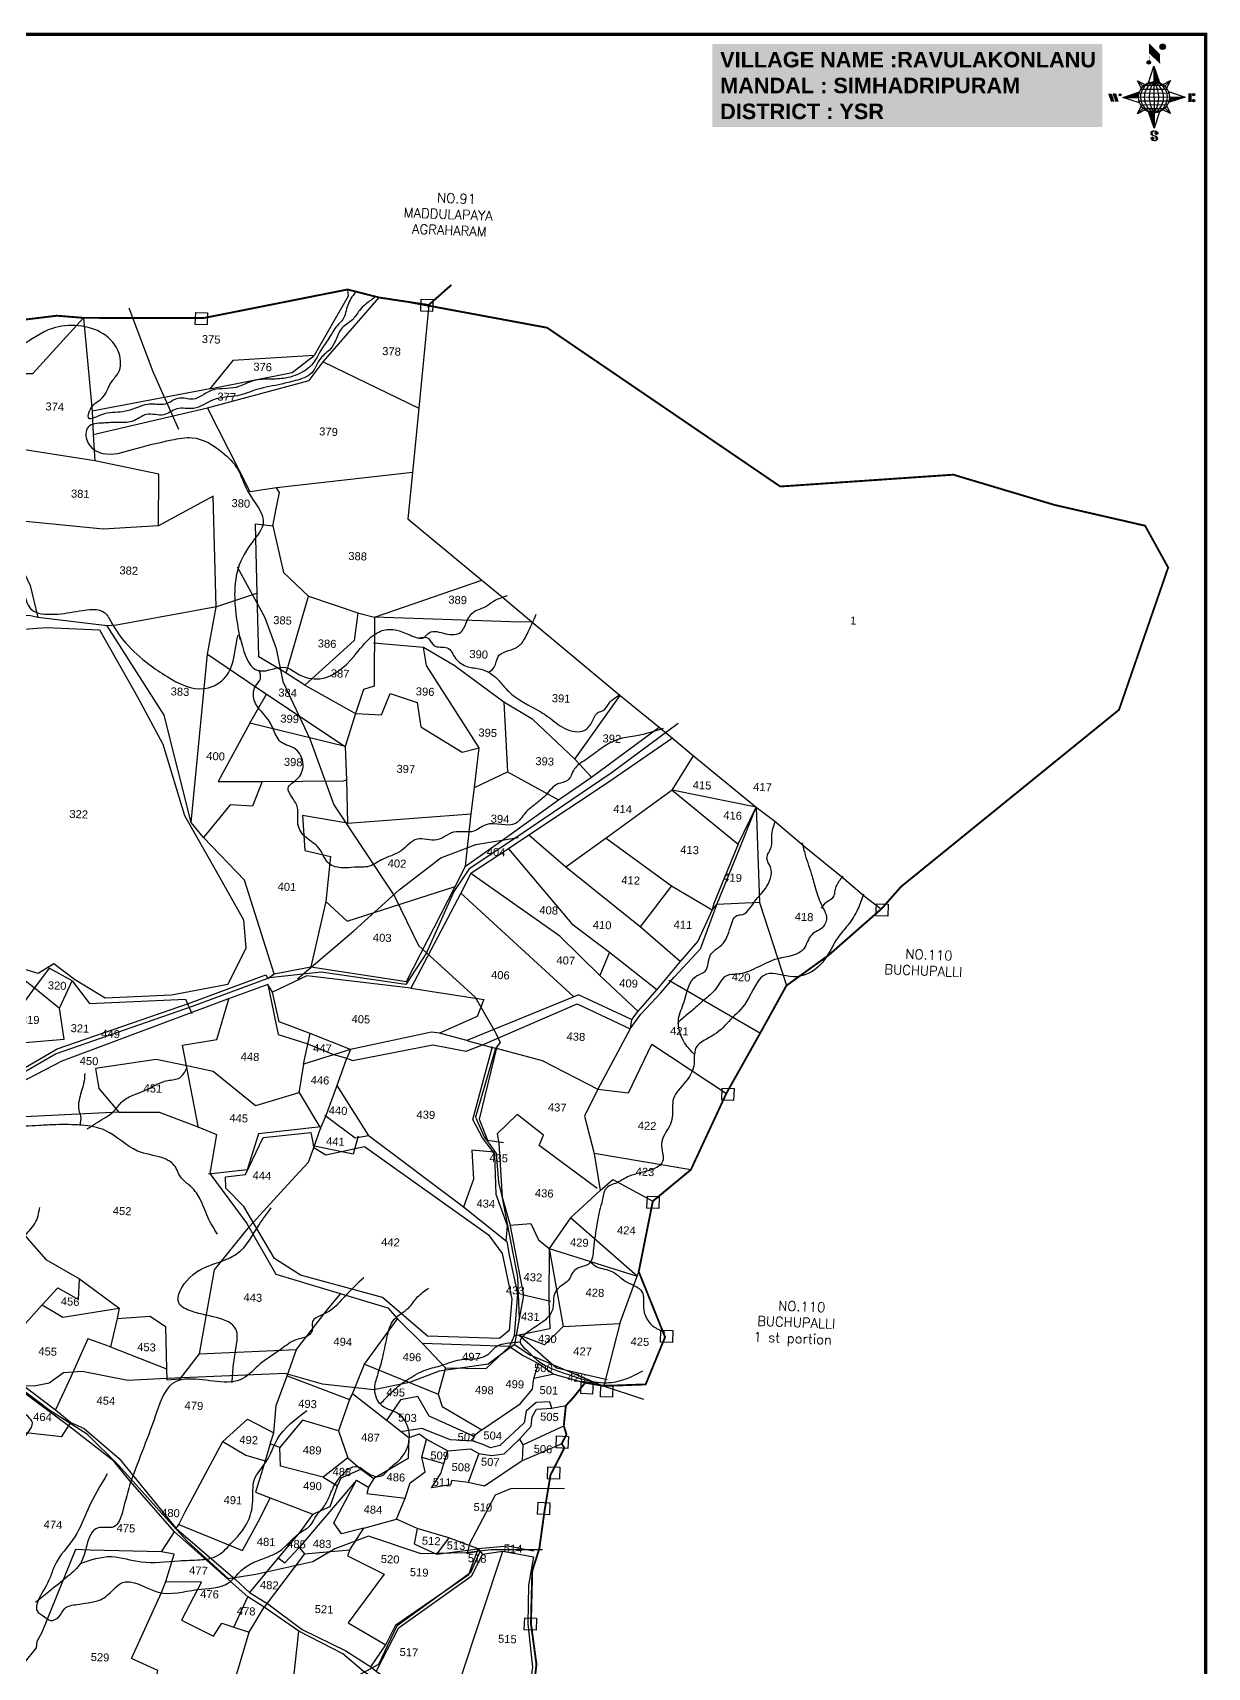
# Model space of a CAD drawing. Header units: inches. Extents: x 199720 to 229574, y 1614135 to 1625567.
# Drawn here: x 202926 to 205423, y 1618150 to 1621622 of the extents above; entities that cross this region are included whole.
import ezdxf
from ezdxf.enums import TextEntityAlignment as Align

# ---------------------------------------------------------------- set-up
doc = ezdxf.new("R2010")
doc.units = ezdxf.units.IN
doc.header["$LTSCALE"] = 15
doc.header["$MEASUREMENT"] = 0
for name, color, linetype in [('bord', 1, 'Continuous'), ('HILLS', 3, 'Continuous'), ('PLOT', 7, 'Continuous'), ('PLOT NO', 7, 'Continuous'), ('ROAD', 1, 'Continuous'), ('STREAM', 4, 'Continuous'), ('TEXT', 1, 'Continuous'), ('VILLAGE BOUNADRY', 5, 'Continuous'), ('VILLAGE BOUNDARY STONES', 1, 'Continuous'), ('VILLAGE BOUNDARYS', 5, 'Continuous')]:
    doc.layers.add(name, color=color, linetype=linetype)
doc.styles.add('section', font='romant.shx', dxfattribs={"height": 2})
doc.styles.get("Standard").update_dxf_attribs({"font": 'arial.ttf'})
pattern_1 = [(270.375479083, (-2069700.0438, 9073869.3916), (1.91060089915, 0.0125210085), [])]
pattern_2 = [(0.375479083, (-2069700.0438, 9073869.3916), (-0.0125210085, 1.91060089915), [])]

# ---------------------------------------------------------------- blocks, each defined once
blk = doc.blocks.new('*X14')
at = {"color": 0, "linetype": 'Continuous'}
for p, q in [((6321.6, 240.5), (6322.3, 241.2)), ((6321.6, 240.3), (6322.3, 241)), ((6321.6, 240.1), (6322.3, 240.8)), ((6321.6, 239.9), (6322.4, 240.7)), ((6321.6, 239.8), (6322.4, 240.6)), ((6321.6, 239.6), (6322.5, 240.5)), ((6321.6, 239.4), (6322.5, 240.3)), ((6321.6, 239.2), (6322.6, 240.2)), ((6321.7, 239.1), (6322.6, 240.1)), ((6321.8, 240.8), (6322.4, 241.4)), ((6321.8, 239), (6322.7, 240)), ((6321.8, 239), (6322.8, 239.9)), ((6321.9, 238.9), (6322.9, 239.8)), ((6322, 238.8), (6323, 239.7)), ((6322.1, 241.3), (6322.4, 241.6)), ((6322.1, 238.7), (6323.1, 239.6)), ((6322.2, 238.6), (6323.1, 239.6)), ((6322.3, 238.5), (6323.2, 239.5)), ((6322.4, 238.5), (6323.3, 239.4)), ((6322.5, 238.4), (6323.4, 239.3)), ((6322.7, 238.4), (6323.6, 239.3)), ((6322.8, 238.3), (6323.7, 239.2)), ((6322.9, 238.3), (6323.8, 239.1)), ((6323.1, 238.2), (6323.9, 239.1)), ((6323.2, 238.2), (6324, 239)), ((6323.3, 238.2), (6324.2, 239)), ((6323.5, 238.1), (6324.3, 238.9)), ((6323.7, 238.1), (6324.4, 238.9)), ((6323.8, 238.1), (6324.6, 238.8)), ((6324.1, 238.2), (6324.7, 238.8)), ((6324.3, 238.3), (6324.9, 238.8)), ((6324.6, 238.3), (6325.1, 238.8)), ((6324.8, 238.4), (6325.2, 238.8)), ((6325.1, 238.5), (6325.4, 238.8)), ((6325.4, 238.6), (6325.6, 238.8))]:
    blk.add_line(p, q, dxfattribs=at)
blk = doc.blocks.new('*X13')
at = {"color": 0, "linetype": 'Continuous'}
for p, q in [((6324.4, 240.3), (6324.5, 240.4)), ((6324.6, 240.3), (6324.8, 240.5)), ((6324.7, 240.2), (6325, 240.5)), ((6324.8, 240.2), (6325.2, 240.6)), ((6325, 240.1), (6325.5, 240.6)), ((6325.1, 240.1), (6325.6, 240.6)), ((6325.2, 240), (6325.8, 240.6)), ((6325.3, 240), (6326, 240.6)), ((6325.4, 239.9), (6326.1, 240.6)), ((6325.5, 239.8), (6326.2, 240.5)), ((6325.6, 239.8), (6326.3, 240.5)), ((6325.7, 239.7), (6326.5, 240.4)), ((6325.9, 239.6), (6326.6, 240.3)), ((6326, 239.5), (6326.7, 240.3)), ((6326, 239.4), (6326.8, 240.2)), ((6326.1, 239.3), (6327, 240.2)), ((6326.2, 239.3), (6327.1, 240.1)), ((6326.3, 239.2), (6327.1, 240)), ((6326.4, 239.1), (6327.2, 239.9)), ((6326.5, 239), (6327.3, 239.8)), ((6326.5, 238.9), (6327.4, 239.7)), ((6326.6, 238.8), (6327.5, 239.6)), ((6326.7, 238.7), (6327.5, 239.5)), ((6326.8, 238.6), (6327.6, 239.4)), ((6326.8, 238.5), (6327.7, 239.3)), ((6326.8, 236.5), (6327.4, 237)), ((6326.9, 238.3), (6327.8, 239.2)), ((6326.9, 238.2), (6327.9, 239.1)), ((6326.9, 236.8), (6327.6, 237.4)), ((6327, 238.1), (6327.8, 239)), ((6327, 237.9), (6327.8, 238.8)), ((6327, 237.8), (6327.8, 238.6)), ((6327, 237.6), (6327.8, 238.4)), ((6327, 237.4), (6327.8, 238.2)), ((6327, 237.3), (6327.8, 238)), ((6327, 237.1), (6327.8, 237.9))]:
    blk.add_line(p, q, dxfattribs=at)
blk = doc.blocks.new('sy')
at = {"layer": 'bord', "extrusion": (0.000169932, 0.004808, 0.999988)}
h = blk.add_hatch(dxfattribs=at)
h.set_pattern_fill('LINE', color=8, scale=15.285135, angle=0.3755, style=0)
h.set_pattern_definition(pattern_2)
h.paths.add_polyline_path([(-0.2, 22.9, -0.090992), (8, 21.5), (-0.3, 45.9)])
h = blk.add_hatch(dxfattribs=at)
h.set_pattern_fill('LINE', color=8, scale=15.285135, angle=-89.6245, style=0)
h.set_pattern_definition(pattern_1)
h.paths.add_polyline_path([(-22.9, -0.2, -0.090992), (-21.5, 8), (-45.9, -0.3)])
h = blk.add_hatch(dxfattribs=at)
h.set_pattern_fill('LINE', color=8, scale=15.285135, angle=-89.6245, style=0)
h.set_pattern_definition(pattern_1)
h.paths.add_polyline_path([(45.9, 0.3), (22.9, 0.2, -0.090992), (21.5, -8)])
h = blk.add_hatch(dxfattribs=at)
h.set_pattern_fill('LINE', color=8, scale=15.285135, angle=0.3755, style=0)
h.set_pattern_definition(pattern_2)
h.paths.add_polyline_path([(0.2, -22.9, -0.090992), (-8, -21.5), (0.3, -45.9)])
for p, q in [((-7.3, 78.3, -0.4), (8.9, 62.3, -0.3)), ((-7.3, 66.2, -0.3), (9, 50.2, -0.2)), ((-24.5, 24.2, -0.1), (-13.3, 18.7, -0.1)), ((-24.5, 24.2, -0.1), (-16.3, 16.1, -0.1)), ((-18.8, 13.1, -0.1), (-24.5, 24.2, -0.1)), ((-8.3, 21.4, -0.1), (-0.3, 45.9, -0.2)), ((-0.3, 45.9, -0.2), (8, 21.5, -0.1)), ((-0.3, 45.9, -0.2), (-0.2, 22.9, -0.1)), ((13.1, 18.8, -0.1), (24.2, 24.5, -0.1)), ((24.2, 24.5, -0.1), (16.1, 16.3, -0.1)), ((24.2, 24.5, -0.1), (18.7, 13.3, -0.1)), ((-66.6, 5, 0), (-62.8, -6.2, 0)), ((-63.4, 5.1, 0), (-59.5, -6.2, 0)), ((-60.2, 5.1, 0), (-56.3, -6.2, 0)), ((-60.2, 5.1, 0), (-56.9, 5.1, 0)), ((-56.9, 5.1, 0), (-53.1, -6.1, 0)), ((-45.9, -0.3, 0), (-21.5, 8, 0)), ((21.4, 8.3, 0), (45.9, 0.3, 0)), ((45.9, 0.3, 0), (21.5, -8, 0)), ((22.9, 0.2, 0), (45.9, 0.3, 0)), ((51.5, 5.7, 0), (51.6, -6.7, 0)), ((55.1, -6.7, 0), (55, 5.7, 0)), ((-45.9, -0.3, 0), (-22.9, -0.2, 0)), ((-21.4, -8.3, 0), (-45.9, -0.3, 0)), ((-24.2, -24.5, 0.1), (-18.7, -13.3, 0.1)), ((-24.2, -24.5, 0.1), (-16.1, -16.3, 0.1)), ((-13.1, -18.8, 0.1), (-24.2, -24.5, 0.1)), ((0.3, -45.9, 0.2), (-8, -21.5, 0.1)), ((0.2, -22.9, 0.1), (0.3, -45.9, 0.2)), ((8.3, -21.4, 0.1), (0.3, -45.9, 0.2)), ((24.5, -24.2, 0.1), (13.3, -18.7, 0.1)), ((24.5, -24.2, 0.1), (16.3, -16.1, 0.1)), ((18.8, -13.1, 0.1), (24.5, -24.2, 0.1))]:
    blk.add_line(p, q, dxfattribs=at)
at = {"layer": 'bord', "color": 8, "linetype": 'ByBlock', "extrusion": (0.000169932, 0.004808, 0.999988)}
for p, q in [((22.9, 0.2, 0), (-22.9, -0.2, 0)), ((22.2, 5.9, 0), (-22.2, 5.6, 0)), ((19.8, 11.6, -0.1), (-19.9, 11.3, -0.1)), ((15.1, 17.3, -0.1), (-15.3, 17.1, -0.1)), ((-0.2, 22.9, -0.1), (0.2, -22.9, 0.1)), ((22.2, -5.6, 0), (-22.2, -5.9, 0)), ((19.9, -11.3, 0.1), (-19.8, -11.6, 0.1)), ((15.3, -17.1, 0.1), (-15.1, -17.3, 0.1))]:
    blk.add_line(p, q, dxfattribs=at)
at = {"layer": 'bord', "extrusion": (0.000169932, 0.004808, 0.999988)}
for points, const_width in [([(-7.2, 54.1), (-7.3, 78.3)], 0.291), ([(9, 50.2), (8.8, 74.4)], 0.291), ([(-67.7, 5), (-63.4, 5.1)], 0.116), ([(-59.5, -6.2), (-58.5, 0.3)], 0.116), ([(-53.1, -6.1), (-51.6, 3.5)], 0.116), ([(49.7, 5.7), (58.6, 5.7)], 0.128), ([(55.1, 0.4), (56.8, 0.4)], 0.128), ([(-59.5, -6.2), (-64.4, -6.2)], 0.116), ([(-56.3, -6.2), (-51.5, -6.1)], 0.116), ([(58.7, -6.7), (49.8, -6.8)], 0.128)]:
    blk.add_lwpolyline(points, dxfattribs=dict(at, const_width=const_width))
for points, const_width in [([(11.3, 75.7, 1), (14.4, 73.1, 1)], 4.03), ([(-8.6, 52.2, 1), (-6.6, 50.5, 1)], 2.69), ([(-50.6, 4.1, 1), (-49.3, 3, 1)], 1.61), ([(57.9, 4.5, 1), (59.3, 3.4, 1)], 1.77), ([(58, -4.4, 1), (59.3, -5.5, 1)], 1.77), ([(-1.6, -61.3, 1), (-3.1, -60.1, 1)], 2), ([(4.4, -53.7, 1), (2.9, -52.5, 1)], 2)]:
    blk.add_lwpolyline(points, format="xyb", close=True, dxfattribs=dict(at, const_width=const_width))
for points in [[(-3.7, -62.2), (-2.4, -63.4), (-0.4, -63.9), (2.3, -63.8), (4.2, -63.1), (5.5, -61.6), (5.4, -60.2), (4.6, -58.9), (4, -58.4), (2.3, -57.6), (-1.3, -56.6), (-2.8, -55.9), (-3.4, -55.4), (-4.2, -54), (-4.2, -52.1), (-3, -50.7), (-1.2, -50), (1.8, -49.8), (3.8, -50.5), (4.8, -51.6)], [(-1.3, -56.6), (-2.1, -55.5), (-2.4, -54.3), (-2.5, -52.5), (-2.2, -51.6), (-1.4, -50.5), (-0.2, -49.9)], [(2.3, -63.8), (3.3, -62.7), (3.6, -61.4), (3.4, -60.2), (2.6, -58.6), (1.1, -57.3)]]:
    blk.add_lwpolyline(points, dxfattribs=at)
for centre, radius in [((12.8, 74.4), 4.03), ((-7.6, 51.3), 2.69), ((-49.9, 3.5), 1.61), ((0, 0), 22.9), ((58.6, 3.9), 1.77), ((58.6, -4.9), 1.77), ((-2.3, -60.7), 2), ((3.7, -53.1), 2)]:
    blk.add_circle(centre, radius, dxfattribs=at)
at = {"layer": 'bord', "color": 8, "linetype": 'ByBlock', "extrusion": (0.000169932, 0.004808, 0.999988)}
for centre, radius, start, end in [((3.1, 0), 23.1, 98.0037, 262.7474), ((11.2, 0.1), 25.5, 116.3648, 244.3863), ((33.1, 0.2), 40.3, 145.6675, 215.0836), ((-11.2, -0.1), 25.5, 296.3648, 64.3863), ((-33.1, -0.2), 40.3, 325.6675, 35.0836), ((-3.1, 0), 23.1, 278.0037, 82.7474)]:
    blk.add_arc(centre, radius, start, end, dxfattribs=at)
at = {"layer": 'bord', "extrusion": (0.000169932, 0.004808, 0.999988)}
for points in [[(-7.3, 78.3), (8.9, 62.3), (-7.3, 66.2), (9, 50.2)], [(-66.6, 5), (-63.4, 5.1), (-62.8, -6.2), (-59.5, -6.2)], [(-60.2, 5.1), (-56.9, 5.1), (-56.3, -6.2), (-53.1, -6.1)], [(55, 5.7), (55.1, -6.7), (51.5, 5.7), (51.6, -6.7)]]:
    blk.add_solid(points, dxfattribs=at)
at = {"layer": 'bord', "extrusion": (0.000169932, 0.004808, 0.999988), "xscale": 1.444935456737715, "yscale": 1.444935456737715, "zscale": 1.444935456737715, "rotation": 141.1624086003328}
for name, p in [('*X13', (7334.5, -5516.8)), ('*X14', (7337.2, -5520.6))]:
    blk.add_blockref(name, p, dxfattribs=at)

msp = doc.modelspace()

# ---------------------------------------------------------------- linework, layer by layer
at = {"layer": 'HILLS'}
for points in [[(202613, 1620070.1), (202626, 1620156.7), (202676.7, 1620242.8), (202780.8, 1620309.4), (202812.8, 1620347.9), (202954.9, 1620358.8), (203068.3, 1620353.9), (203149.6, 1620210), (203202.3, 1620110.8), (203248.7, 1619959.5), (203315.9, 1619841.3), (203373.9, 1619737.3), (203378.9, 1619677.7), (203340.9, 1619600.2), (203221.1, 1619577.9), (203079.9, 1619571.1), (203014.6, 1619611), (202971, 1619644.4), (202937.7, 1619623.7), (202862.7, 1619646.1), (202830, 1619771.1), (202780.8, 1619869.1), (202650.8, 1620008.4), (202613, 1620070.1)], [(203336, 1619191.3), (203378.1, 1619196.8), (203415.8, 1619274.9), (203517.2, 1619285.8), (203523.6, 1619254), (203549.1, 1619238.7), (203631.4, 1619256.4), (203895.1, 1619068.3), (203923.8, 1619028.9), (203944.6, 1618931.9), (203938.7, 1618865.2), (203918.5, 1618848.1), (203765.3, 1618853.1), (203669.7, 1618935), (203495.1, 1618982.7), (203440.2, 1619018.3), (203374.9, 1619128.3), (203336.2, 1619167.7), (203336, 1619191.3)]]:
    msp.add_lwpolyline(points, dxfattribs=at)
at = {"layer": 'PLOT'}
for points in [[(203595.4, 1621076.9), (203596.7, 1621062.7), (203524.1, 1620936.6), (203351.1, 1620925.7), (203302.8, 1620865.6), (203052.2, 1620818.4)], [(203054.9, 1620768.8), (203297.6, 1620825.6), (203513.9, 1620883.2), (203543.7, 1620923.1), (203662.4, 1621059.8)], [(203262.6, 1619944.3), (203289.7, 1620222.2), (203297.5, 1620302.2), (203315.7, 1620401.6), (203309.6, 1620638), (203193.1, 1620574.8), (203193.8, 1620684.7), (203058.1, 1620712.5), (202876.4, 1620741.2), (202852.4, 1620764.1), (202847.2, 1620854), (202825.5, 1620864.1), (202796.9, 1620873.3), (202682.2, 1620919.3), (202701.6, 1620951.7), (202718.2, 1620981.4), (202747.9, 1621039.7)], [(202847.2, 1620854), (202867, 1620898.2), (202926.4, 1620898.5), (203034, 1621016.6), (203052.2, 1620818.4), (203054.9, 1620768.8), (203058.1, 1620712.5)], [(203767.1, 1621037.2), (203746.5, 1620824.8), (203733.2, 1620688.3), (203723.1, 1620589.7), (203881, 1620459.4), (203923.9, 1620423.8), (203987.2, 1620371), (204174.9, 1620214.6), (204257.8, 1620146.7), (204285.9, 1620123.9), (204330.8, 1620086.3), (204463.6, 1619977), (204503.6, 1619947), (204566.2, 1619894.1), (204645.3, 1619830), (204694.2, 1619788.2), (204727.7, 1619762.6)], [(203302.8, 1620865.6), (203477.4, 1620900.3), (203524.1, 1620936.6)], [(203543.7, 1620923.1), (203746.5, 1620824.8)], [(203733.2, 1620688.3), (203444, 1620655.7), (203388.5, 1620647.1), (203297.6, 1620825.6)], [(203193.1, 1620574.8), (203075.7, 1620568), (202853.4, 1620589.7), (202852.2, 1620646.4)], [(203436.2, 1620575), (203445.4, 1620621.8), (203450.4, 1620645.8), (203444, 1620655.7)], [(202853.4, 1620589.7), (202920.5, 1620448.2), (202937.1, 1620380.3)], [(203617.3, 1620389.5), (203609.6, 1620330.9), (203504.5, 1620236), (203465, 1620261.5), (203406.5, 1620296.2), (203403.4, 1620429.9), (203399.8, 1620578.7), (203438, 1620574.7)], [(203436.2, 1620575), (203459.4, 1620475.9), (203512.6, 1620425.4), (203619.1, 1620389.5), (203652.4, 1620380.8), (203881, 1620459.4)], [(203403.9, 1620431.7), (203316.9, 1620402.8), (203103.9, 1620363.4), (203084.5, 1620362.6)], [(203465, 1620261.5), (203512.6, 1620425.4)], [(203376.1, 1619821.7), (203289.4, 1619912.8), (203262.6, 1619944.3), (203205.7, 1620172.5), (203084.5, 1620362.6), (202937.1, 1620380.3), (202918.8, 1620384.2), (202843.6, 1620381.6), (202748.5, 1620318.9), (202652.4, 1620252.6)], [(203988.7, 1620369.8), (203942.3, 1620371), (203652.4, 1620380.8), (203651.6, 1620234.1), (203629.1, 1620226.8), (203612.3, 1620176.3), (203590.5, 1620106.2), (203592.8, 1620035.3), (203595.2, 1619943.1), (203858, 1619962.9), (203864.8, 1620018.6), (203874.7, 1620103), (203763.4, 1620278.3), (203756.9, 1620316), (203650.2, 1620325.6)], [(203297.5, 1620302.2), (203423.1, 1620216.8), (203590.5, 1620106.2), (203387.9, 1620155.4), (203423.1, 1620216.8)], [(204113.5, 1620040.6), (204078.7, 1620079.3), (203988.9, 1620163.6), (203927.6, 1620200.3), (203821.9, 1620278.1), (203756.9, 1620316)], [(203504.5, 1620236), (203612.3, 1620176.3), (203667.5, 1620172.9), (203686.1, 1620218.6), (203743.4, 1620199.6), (203750.8, 1620147.4), (203839.1, 1620094.2), (203874.7, 1620103)], [(202589, 1620200.2), (202617.1, 1620175.3), (202582.4, 1620096.9), (202626.6, 1620004.5), (202734.6, 1619901.4), (202820.1, 1619789.3), (202838.4, 1619663.1), (202929.4, 1619594.2), (202983.2, 1619550.1), (203010.2, 1619608.4), (202960.9, 1619635), (202925.7, 1619587.8), (202878.5, 1619522.9), (202857.3, 1619489.7), (202844.8, 1619386.5)], [(203927.6, 1620200.3), (203935.4, 1620051.8)], [(204078.7, 1620079.3), (204174.9, 1620214.6)], [(202558, 1619146.6), (202575.2, 1619230.5), (202746, 1619329), (202773.2, 1619343.3), (202844.8, 1619386.5), (202978.1, 1619463.7), (203257, 1619560.1), (203421.7, 1619621.1), (203425.8, 1619613.1), (203439.4, 1619623), (203516.9, 1619637.7), (203720.4, 1619606.6), (203824, 1619808.5), (203845.9, 1619851.6), (203925.1, 1619907.7), (204044, 1619992.4), (204113.5, 1620040.6), (204257.8, 1620146.7)], [(203387.9, 1620155.4), (203320.4, 1620031.6), (203413.5, 1620031.4), (203586.9, 1620032.8), (203592.8, 1620035.3)], [(204285.9, 1620123.9), (204147.3, 1620028.2), (203980.7, 1619917.2), (203937.6, 1619888.8), (203857.5, 1619836), (203836, 1619794.6), (203730, 1619592.7), (203508.8, 1619618.5), (203435.5, 1619583.7), (203425.6, 1619600.3), (203340.3, 1619569), (202988, 1619437.7), (202842.9, 1619362)], [(202898.4, 1619079.3), (202953.7, 1619016.1), (203025.8, 1618975), (203110, 1618912.4), (203105.8, 1618890.8), (203091.6, 1618830.7), (203210.2, 1618784), (203211.1, 1618760), (203239.4, 1618762.3), (203280.6, 1618815.6), (203312.6, 1618994.3), (203386.9, 1619086.2), (203475.7, 1619182.9), (203512.2, 1619222.9), (203523.6, 1619254), (203538.4, 1619296.2), (203549.1, 1619320.3), (203571.8, 1619382.2), (203593.7, 1619443.7), (203605.5, 1619438.8), (203776.6, 1619472.3), (203847.2, 1619458.4), (203882, 1619472.4), (204083.3, 1619559.5), (204196.1, 1619506.4), (204218.7, 1619537.1), (204261.1, 1619582.8), (204289.8, 1619615.6), (204345.3, 1619675.7), (204380.5, 1619769.9), (204430, 1619892.2), (204463.6, 1619977), (204285.6, 1620012.9), (204330.8, 1620086.3)], [(203549.3, 1619776.3), (203594.5, 1619734.7), (203824, 1619808.5), (203845.9, 1619851.6), (203858, 1619962.9), (203864.8, 1620018.6), (203935.4, 1620051.8), (204044, 1619992.4)], [(203413.5, 1620031.4), (203393.1, 1619979.5), (203345.6, 1619982.2), (203289.4, 1619912.8)], [(204285.6, 1620012.9), (204145.3, 1619911.1), (204059.3, 1619849.7), (203980.7, 1619917.2)], [(204285.6, 1620012.9), (204425.4, 1619898.1), (204463.6, 1619977)], [(204463.6, 1619977), (204470.8, 1619774.8), (204528.1, 1619597.8)], [(203595.2, 1619943.1), (203499.3, 1619959.1), (203504.5, 1619884.9), (203558.8, 1619872), (203549.3, 1619776.3), (203516.9, 1619637.7)], [(204145.3, 1619911.1), (204283.8, 1619809.8), (204370.3, 1619758.6), (204380.5, 1619769.9)], [(203937.6, 1619888.8), (204072.3, 1619729), (204152.3, 1619669.3), (204252.5, 1619589.3)], [(204425.4, 1619898.1), (204373.9, 1619772.7), (204370.3, 1619758.6), (204340, 1619692.4), (204302.6, 1619649.1), (204252.5, 1619589.3), (204212.3, 1619543.3), (204198.9, 1619525.8), (204196.1, 1619506.4)], [(204212.3, 1619543.3), (204131.6, 1619619.3), (204046.4, 1619702.7), (203857.5, 1619836)], [(204302.6, 1619649.1), (204217.1, 1619722.8), (204059.3, 1619849.7)], [(203439.4, 1619623), (203376.1, 1619821.7)], [(204283.8, 1619809.8), (204217.1, 1619722.8)], [(203836, 1619794.6), (204076.1, 1619574.1)], [(204470.8, 1619774.8), (204380.5, 1619769.9)], [(204152.3, 1619669.3), (204131.6, 1619619.3)], [(203010.2, 1619608.4), (203047, 1619560), (203250.9, 1619569.2), (203264.2, 1619538.6)], [(203425.6, 1619600.3), (203448.1, 1619494.1), (203508.7, 1619474.9), (203565.5, 1619451.6), (203593.7, 1619443.7)], [(203730, 1619592.7), (203884.8, 1619568.1), (203870.7, 1619532.2), (203790.8, 1619496.6)], [(204278.4, 1619609.8), (204473, 1619497)], [(203278.5, 1619295.4), (203244.6, 1619471.6), (203317.4, 1619483.7), (203343.8, 1619571.8)], [(203601.3, 1619462.5), (203515.5, 1619495.9), (203449.9, 1619520.9), (203435.5, 1619583.7)], [(204198.9, 1619525.8), (204086.4, 1619578.6), (204076.1, 1619574.1), (203848.6, 1619481.2), (203790.8, 1619496.6), (203774, 1619498.7), (203601.3, 1619462.5), (203593.7, 1619443.7)], [(202857.3, 1619489.7), (202901.2, 1619476.5), (202993, 1619484.2), (202983.2, 1619550.1)], [(203601.3, 1619462.5), (203501.8, 1619431.1), (203515.5, 1619495.9)], [(204196.1, 1619506.4), (204127.5, 1619378), (204098.7, 1619320.5), (204119.3, 1619240.9), (204132.4, 1619162.8), (204159, 1619185.8), (204244.2, 1619139.9)], [(203848.6, 1619481.2), (203882, 1619472.4), (203900.8, 1619467.3), (203911.3, 1619464.9), (204008.6, 1619439), (204127.5, 1619378), (204192.2, 1619370.4), (204242.2, 1619473.2), (204400.5, 1619368.9)], [(203932.3, 1619054.9), (203935.2, 1619087.7), (203911.1, 1619153.9), (203908.4, 1619239.2), (203902.9, 1619247.8), (203882.3, 1619274.3), (203861.4, 1619313.5), (203903.2, 1619468.3)], [(203912, 1619465.9), (203875, 1619314.5), (203892.7, 1619269.6), (203926.7, 1619264.9)], [(203501.8, 1619431.1), (203492, 1619370.3), (203399.7, 1619342.2), (203309.8, 1619415.6), (203257.4, 1619426.7), (203188.6, 1619441), (203059.8, 1619421.8), (203066.5, 1619379), (203109.4, 1619328.8), (202894.3, 1619318.6), (202846.3, 1619337.6), (202845.4, 1619364)], [(203572.8, 1619386), (203639.1, 1619280), (203841.1, 1619128.5), (203933.5, 1619054.1), (203938.8, 1619025.1), (203956.8, 1618943), (203949.2, 1618854), (203939.6, 1618831.2), (203754.3, 1618837.7)], [(203538.9, 1619293.9), (203491.8, 1619372.7)], [(203109.4, 1619328.8), (203195, 1619329.1), (203279.5, 1619296.9), (203317, 1619281.6), (203302.7, 1619198.5), (203381.3, 1619092.2), (203443.1, 1618984.7), (203680.6, 1618913.5), (203701.5, 1618889.7), (203754.3, 1618837.7), (203803.5, 1618785.8), (203889.8, 1618784.4), (203939.6, 1618831.2), (203968.7, 1618812.3), (204000.9, 1618794.8), (204033.8, 1618772.1), (204100.4, 1618754.3)], [(203546.7, 1619322.7), (203611.8, 1619274.3), (203639.7, 1619279.3)], [(204126.2, 1619166.8), (204002.6, 1619258.5), (204011.5, 1619280.5), (203955.7, 1619324), (203913.6, 1619283), (203916.7, 1619263.4), (203924.1, 1619148.7), (203940.8, 1619088.9), (203984.8, 1619092.3), (204001.3, 1619058), (204023.8, 1619039.4), (204211.1, 1618980.3), (204069.3, 1619104.3), (204132.4, 1619162.8)], [(203538.3, 1619298), (203405.9, 1619282.8), (203382.1, 1619206.7), (203299.9, 1619197)], [(203618, 1619278.1), (203607.1, 1619240), (203521.2, 1619257.5)], [(203907.3, 1619243.9), (203859.8, 1619248.3), (203862.9, 1619187), (203841.6, 1619127)], [(204325, 1619206.7), (204119.3, 1619240.9)], [(204069.3, 1619104.3), (204023.8, 1619039.4), (204053.3, 1618873.9), (204173.9, 1618880.3), (204211.1, 1618980.3), (204214.2, 1618990.2)], [(203954.6, 1618854.3), (203970.2, 1618940.2), (203940.8, 1619090.9)], [(204024.1, 1619036.9), (204023.4, 1618929.9), (204025.1, 1618868.4), (203955.6, 1618854.8)], [(202880.2, 1618846.2), (202946, 1618920), (202979.5, 1618955.8), (203023.5, 1618930.7), (203025.8, 1618975)], [(203231.3, 1618444.5), (203236.7, 1618452.7), (203250.2, 1618479.8), (203330, 1618629), (203382.7, 1618677), (203438.4, 1618647.6), (203443.4, 1618705.9), (203467.1, 1618768.5), (203486.8, 1618824.5), (203550, 1618906.1), (203580.6, 1618943.4)], [(203966.3, 1618941.5), (204027.3, 1618927.7)], [(202946, 1618920), (202990.3, 1618893.5), (203110, 1618912.4)], [(203105.8, 1618890.8), (203175.4, 1618895.6), (203208.5, 1618874), (203210.2, 1618784)], [(202434.6, 1618883.5), (202455.2, 1618865.9), (202629.1, 1618833.7), (202856.2, 1618770.7), (202881, 1618767.1), (202974.5, 1618696.5), (203007.1, 1618669.6), (203035.4, 1618656.7), (203051.2, 1618643.6), (203109.7, 1618593), (203178.4, 1618508.6), (203231.3, 1618444.5), (203356.5, 1618336.9), (203387.1, 1618308.2), (203425.9, 1618284.4), (203498.5, 1618229.6), (203591.6, 1618184.5), (203644.8, 1618150.7), (203656.2, 1618141.6), (203801, 1618038.4), (203837.8, 1618002.3), (203939.4, 1617949.7), (203958.7, 1617943.2)], [(203467.1, 1618768.5), (203599.3, 1618718.5), (203605.7, 1618730.5), (203631.4, 1618793.4), (203701.5, 1618889.7)], [(204053.3, 1618873.9), (204013.8, 1618834.7), (203960.2, 1618855.3), (203949.2, 1618854)], [(204173.9, 1618880.3), (204140.3, 1618747.4)], [(203091.6, 1618830.7), (203043.2, 1618847.5), (203007.8, 1618767.9), (202974.5, 1618696.5)], [(203960.2, 1618855.3), (204039.4, 1618786.1), (204147.4, 1618760.8)], [(202626.4, 1618822.4), (202611.7, 1618704.9), (202911.2, 1618648.3), (202988.2, 1618639.8), (203007.1, 1618669.6)], [(203280.6, 1618815.6), (203486.8, 1618824.5)], [(203631.4, 1618793.4), (203788.1, 1618729.8), (203796.3, 1618703.5), (203880.5, 1618654.2), (203961.9, 1618709.5), (203988.3, 1618740.5), (203991.2, 1618763.5), (204000.9, 1618794.8)], [(203803.5, 1618785.8), (203788.1, 1618729.8)], [(204033.8, 1618772.1), (203991.2, 1618763.5)], [(203935.5, 1617944.6), (203831.5, 1617994.9), (203795, 1618030.3), (203628.3, 1618141.4), (203585.4, 1618178.5), (203491.8, 1618226.1), (203417.8, 1618277.3), (203383.1, 1618299.4), (203227.5, 1618437.1), (203128.9, 1618550.1), (203098.6, 1618587.2), (203001.9, 1618662.5), (202880.9, 1618752.6)], [(203990.5, 1618396.1), (203935.7, 1618406.6), (203872.6, 1618401.1), (203810.5, 1618424.8), (203743, 1618444.4), (203699.2, 1618464.4), (203717.5, 1618508.9), (203728.4, 1618541.4), (203760.6, 1618565.1), (203753.5, 1618595.8), (203763.2, 1618633.8), (203747.4, 1618644.7), (203725.3, 1618636.9), (203605.7, 1618730.5), (203599.3, 1618718.5), (203575.8, 1618652.1), (203595.8, 1618594.3), (203623.4, 1618570.3), (203651.1, 1618550.7), (203640.1, 1618532.1), (203636.4, 1618518.8), (203717.5, 1618508.9)], [(203880.5, 1618654.2), (203863.1, 1618640.8), (203768.8, 1618682.9), (203744.6, 1618724.7), (203707.5, 1618717.8), (203677.3, 1618673.2)], [(203763, 1618634), (203808.6, 1618609.5), (203856.9, 1618613.9), (203874.5, 1618603.7), (203900.9, 1618599.7), (203928.4, 1618603.4), (203960.6, 1618634.5), (203985.3, 1618662.1), (203988, 1618681.8), (203996.9, 1618697.7), (204029.3, 1618700), (204059.3, 1618705.5)], [(204029.3, 1618700), (204025, 1618713.7), (203996.2, 1618712.3), (203975.2, 1618693.5), (203971, 1618668.7), (203919.3, 1618620.8), (203899.3, 1618615.6), (203881.4, 1618623.8), (203862.3, 1618630), (203863.1, 1618640.8)], [(203575.8, 1618652.1), (203499.2, 1618674.8), (203451.3, 1618616.9), (203430.7, 1618624.5), (203438.4, 1618647.6)], [(203862.3, 1618630), (203813.8, 1618633.1), (203753, 1618656.7), (203708.1, 1618650.2)], [(203960.6, 1618634.5), (203967.6, 1618622.2), (204054.9, 1618662.5)], [(203330, 1618629), (203379.3, 1618600.3), (203420.5, 1618588)], [(203430.7, 1618624.5), (203420.5, 1618588), (203399.5, 1618521.5), (203430.8, 1618509.9), (203521.3, 1618475.2), (203558, 1618491.4), (203574.1, 1618535.3), (203581.6, 1618552.2), (203623.4, 1618570.3)], [(203725.3, 1618636.9), (203724, 1618593.4), (203651.1, 1618550.7)], [(204050.6, 1618624.7), (203966.7, 1618588.3), (203886.6, 1618534.3), (203852, 1618542.1), (203816.9, 1618546.7), (203814.2, 1618537), (203774, 1618530.7), (203793.7, 1618561.5), (203799.6, 1618582.6), (203808.6, 1618609.5)], [(203595.8, 1618594.3), (203543.5, 1618553.3), (203452.6, 1618577.2), (203451.3, 1618616.9)], [(203753.5, 1618595.8), (203799.6, 1618582.6)], [(203874.5, 1618603.7), (203852, 1618542.1)], [(203543.5, 1618553.3), (203574.1, 1618535.3)], [(203614.2, 1618546.9), (203492.5, 1618403.9)], [(203630, 1618445.5), (203582.2, 1618433.3), (203566.3, 1618456.8), (203614.2, 1618546.9), (203640.1, 1618532.1)], [(203236.7, 1618452.7), (203372.3, 1618397.8), (203409.8, 1618466.1), (203430.8, 1618509.9)], [(203521.3, 1618475.2), (203493.7, 1618436.9), (203448, 1618382.5), (203387.1, 1618308.2)], [(203448, 1618382.5), (203462, 1618371.8), (203492.5, 1618403.9), (203504, 1618390.6), (203599.8, 1618399.4), (203630, 1618445.5), (203699.2, 1618464.4)], [(203743, 1618444.4), (203736.6, 1618412.1), (203784.4, 1618390.2), (203872.6, 1618401.1)], [(203342.6, 1617513.5), (203351.6, 1617546.6), (203372.7, 1617615.3), (203285.9, 1617648.4), (203308.1, 1617692.8), (203333.3, 1617746.8), (203371.5, 1617831.1), (203400.6, 1617902.1), (203442.7, 1618014.6), (203403.4, 1618025.9), (203361, 1618038.5), (203332.7, 1618048.6), (203251.8, 1618071), (203180.3, 1618083.1), (203191.9, 1618143.1), (203135.8, 1618168.1), (203199.6, 1618308.3), (203209.3, 1618331.9), (203226.6, 1618389.7), (203199.8, 1618395.1), (203227.5, 1618437.1)], [(203810.5, 1618424.8), (203784.4, 1618390.2)], [(203199.8, 1618395.1), (203048.2, 1618398.4), (203016.8, 1618400.2), (202945.2, 1618223.5), (202935, 1618204.3), (202933.3, 1618191.2), (202881, 1618125.9), (202877.3, 1618109.7), (202960.3, 1618008.8), (202999.4, 1617961.4), (203013, 1617954.6), (202986.6, 1617856.9), (202971.6, 1617811.2), (202894.1, 1617724.8), (202790.3, 1617745.1), (202768.6, 1617736.2)], [(203504, 1618390.6), (203417.8, 1618277.3)], [(203599.8, 1618399.4), (203594.9, 1618386.7), (203673.3, 1618347.2), (203618.7, 1618273.6), (203596.7, 1618244), (203676.8, 1618197.6), (203698.1, 1618239.7), (203852.9, 1618347.1), (203872.6, 1618401.1)], [(203882.2, 1618389.7), (203857.9, 1618342.5), (203703.1, 1618231.9), (203656.2, 1618141.6)], [(203801, 1618038.4), (203832.8, 1618116.9), (203925.6, 1618396.6), (203990.5, 1618384.5), (203980.2, 1618324), (203978.6, 1618241.9), (203988.3, 1618149.7), (203977.6, 1618075.3), (203939.4, 1617949.7)], [(203872.6, 1618401.1), (203882.2, 1618389.7), (203925.6, 1618396.6)], [(203209.3, 1618331.9), (203284.7, 1618331.1), (203242, 1618249.5), (203310.1, 1618215.9), (203327.8, 1618243.1), (203353.8, 1618235.1), (203383.1, 1618299.4)], [(203201.9, 1617758.1), (203332.7, 1618048.6), (203363.8, 1618147.5), (203386.4, 1618223.9), (203417.8, 1618277.3)], [(203353.8, 1618235.1), (203386.4, 1618223.9)], [(203467.6, 1618005.6), (203491.8, 1618226.1)], [(203644.8, 1618150.7), (203676.8, 1618197.6)]]:
    msp.add_lwpolyline(points, dxfattribs=at)
at = {"layer": 'ROAD'}
for points in [[(203130.1, 1621038.1), (203181.7, 1620902.6), (203236.2, 1620779.8)], [(203360.5, 1620487.6), (203419.6, 1620379.8), (203443.5, 1620314.1), (203457.6, 1620244), (203515.4, 1620122.1), (203566.1, 1619981.8), (203694.8, 1619788.2), (203746.1, 1619683.4), (203866.7, 1619573.2), (203910.2, 1619497.2), (203919.8, 1619476.9), (203909.8, 1619464.5), (203867, 1619318.5), (203885.4, 1619276.3), (203901.6, 1619255.7), (203911.1, 1619241.3), (203915.8, 1619179.6), (203923.1, 1619150.3), (203938.6, 1619069.7), (203956.2, 1618978.5), (203960.4, 1618890.4), (203950.3, 1618835.7), (203982.9, 1618813.1), (204136.5, 1618748.1), (204224.3, 1618719.1)], [(204298.2, 1620154.7), (204155.9, 1620049.6), (203948.8, 1619908.8), (203853.7, 1619846), (203820.9, 1619797.7), (203763.1, 1619667.5), (203719, 1619600.1), (203539.5, 1619626.4), (203429.2, 1619614.4), (203265, 1619553.2), (202976.2, 1619453.3), (202688.5, 1619287.1), (202582.8, 1619223.7), (202567.3, 1619181.2), (202556.9, 1619101.4), (202552.3, 1619024.4)], [(203488.6, 1619612.1), (203608.3, 1619714.1), (203705.3, 1619801.4), (203793.7, 1619869.5), (203867.6, 1619897.8), (203958, 1619912.6)], [(203950.3, 1618835.7), (203894.1, 1618793.3), (203790.2, 1618778.9), (203726.9, 1618754.9), (203651, 1618739.4), (203541.8, 1618750.8), (203462.6, 1618773.8), (203210.5, 1618763.3), (203128.2, 1618759), (203031.3, 1618777.7), (202991.6, 1618775.2), (202960.7, 1618752.9), (202929.4, 1618747.1), (202892.9, 1618747.9)], [(204010, 1618399.1), (203899.5, 1618399.3), (203847, 1618392.8), (203751.5, 1618390.4), (203639.9, 1618428.3), (203568.1, 1618401.5), (203521.3, 1618373.6), (203400.5, 1618347.1), (203341.9, 1618337.8), (203254.1, 1618417.9), (203194.8, 1618482.9), (203108.5, 1618579), (203042.5, 1618644.1), (202960.2, 1618696.9), (202892.9, 1618747.9)], [(202924.4, 1617625.5), (203006.6, 1617701.2), (203098.1, 1617755.9), (203178.1, 1617821.9), (203331.2, 1617925.4), (203382.1, 1617955.6), (203391.4, 1618002.9), (203461.3, 1618068.2), (203609.2, 1618127.8), (203661.5, 1618156.4), (203700.9, 1618238.1), (203857.4, 1618351.5), (203877.7, 1618396.9), (203849.4, 1618391), (203855.8, 1618414.3), (203909.5, 1618516), (203942.6, 1618529.3), (204056.7, 1618530)]]:
    msp.add_lwpolyline(points, dxfattribs=at)
at = {"layer": 'STREAM'}
msp.add_lwpolyline([(203967.6, 1618622.2), (203966.7, 1618588.3)], dxfattribs=at)
for points in [[(203611.5, 1621070.8), (203595.6, 1621043.8), (203584.9, 1621012.8), (203573.8, 1621000.6), (203554.9, 1620971.7), (203537.9, 1620946.7), (203518.8, 1620916.2), (203503.3, 1620903.7), (203463.7, 1620888.6), (203429.2, 1620886.4), (203397.4, 1620883.6), (203358.9, 1620869), (203302.6, 1620861.1), (203267.3, 1620843.9), (203235.2, 1620845.6), (203207.9, 1620833.3), (203178.2, 1620833.5), (203142.2, 1620823.8), (203117.5, 1620816.9), (203072, 1620810.6), (203045.4, 1620803.1), (203053.7, 1620829.9), (203071.8, 1620844.3), (203094.6, 1620881.9), (203108.4, 1620900.4), (203109.5, 1620941.2), (203075.7, 1620983), (203023.6, 1620999.7), (202967.8, 1620994.3), (202899.7, 1620956.5), (202872.7, 1620938.9), (202850.3, 1620900.7), (202836, 1620876.5), (202842.2, 1620824), (202837.4, 1620804), (202841.4, 1620781.3), (202856.3, 1620748.4), (202857.2, 1620719.3), (202850, 1620667.3), (202833.6, 1620619), (202852.5, 1620565), (202861.8, 1620532.7), (202883.7, 1620502.1), (202906.6, 1620441.2), (202922.4, 1620397.9), (202972.4, 1620387), (203025.7, 1620394), (203079.1, 1620390), (203094.4, 1620367.5), (203123.9, 1620325.7), (203173.2, 1620280.5), (203211.7, 1620254.5), (203291.5, 1620228.9), (203322.3, 1620241.2), (203353.6, 1620294.3), (203363.2, 1620342.8), (203389.9, 1620277.9), (203408.2, 1620266.8), (203463.4, 1620273.8), (203490.6, 1620259.8), (203536.2, 1620249.7), (203609.3, 1620298), (203645.8, 1620338.6), (203672.2, 1620353.1), (203727.4, 1620343.2), (203757.6, 1620337.6), (203768.9, 1620347.5), (203803.8, 1620345.5), (203836.2, 1620348.8), (203849.4, 1620373.5), (203867.7, 1620394.7), (203884.7, 1620401.2), (203901.3, 1620412.2), (203935.5, 1620426.4)], [(203652.4, 1621059.8), (203633.4, 1621045.2), (203620.5, 1621032.3), (203605.6, 1621012.6), (203583.7, 1620995.2), (203570.5, 1620969.7), (203559.2, 1620950.9), (203538.2, 1620930.9), (203518.7, 1620899.3), (203483.9, 1620883.2), (203455, 1620875.9), (203402.6, 1620864.3), (203361.1, 1620851.2), (203310, 1620842.5), (203267.8, 1620824.1), (203232.6, 1620823.2), (203204.5, 1620810.8), (203168.1, 1620811.4), (203136.9, 1620796.5), (203106.6, 1620794.6), (203076.4, 1620793.2), (203043.9, 1620784.6), (203042.2, 1620753.8), (203075.2, 1620728.7), (203138.3, 1620736.9), (203221.9, 1620757.3), (203264.8, 1620762), (203329.8, 1620730.5), (203361.1, 1620696.1), (203382.9, 1620649), (203415.6, 1620578), (203394.4, 1620542.4), (203362.6, 1620484.1), (203355.4, 1620420.5), (203366.6, 1620333.1)], [(203896.3, 1620264.3), (203907.2, 1620274.4), (203915.4, 1620296.8), (203953.1, 1620315.7), (203969.5, 1620330.9), (203977, 1620344.6), (203996.5, 1620386.9)], [(203746.1, 1620336.6), (203767.2, 1620335.4), (203778.8, 1620320.4), (203807, 1620315.6), (203824.8, 1620293.1), (203851, 1620275.4), (203878.4, 1620270.3), (203898.4, 1620261.9), (203920, 1620242.8), (203937.1, 1620223.5), (204005.8, 1620179.3), (204021.6, 1620169), (204057.2, 1620144.5), (204099.3, 1620140.5), (204115.4, 1620158.9), (204128.7, 1620178.7), (204138.6, 1620182.4), (204151.4, 1620197.7), (204174.4, 1620216.3)], [(204266.5, 1620144.5), (204209.3, 1620128.4), (204174.9, 1620122.4), (204128.3, 1620097.3), (204100.7, 1620077.2), (204077.2, 1620057.8), (204062.7, 1620033.6), (204042.5, 1620026.6), (204016.8, 1620002.8), (203997.4, 1619985.6), (203973, 1619964.6), (203952.6, 1619942.6), (203889.4, 1619939.7), (203863.7, 1619926.1), (203820.8, 1619923.7), (203785.2, 1619907.5), (203743, 1619909.1), (203709.1, 1619884.3), (203667.3, 1619865.1), (203641.1, 1619851.5), (203609.7, 1619849.4), (203584.8, 1619847.9), (203555.5, 1619857.6), (203534.3, 1619890.1), (203507.1, 1619912.3), (203489.9, 1619940.6), (203489.1, 1619975.5), (203477, 1619998.7), (203468.7, 1620017.3), (203487.8, 1620036.5), (203500.7, 1620066.9), (203484.5, 1620100.5), (203453, 1620115.9), (203443.3, 1620129.3), (203430.3, 1620157.4), (203397.1, 1620204.2), (203399.5, 1620233.8), (203409.9, 1620249.6), (203407.3, 1620268.4)], [(204332.5, 1619451.7), (204311.8, 1619476.2), (204299, 1619526.9), (204310.6, 1619563.3), (204337.3, 1619618.6), (204355.6, 1619628.9), (204366.8, 1619663.2), (204390, 1619684), (204409.2, 1619722.3), (204426.1, 1619747.8), (204430.6, 1619748.1), (204461.1, 1619777.1), (204483.4, 1619804.1), (204494.2, 1619849.6), (204486.7, 1619868.3), (204496.3, 1619893.6), (204497.1, 1619915.7), (204504.4, 1619946.4)], [(204561.6, 1619901.6), (204568, 1619876), (204582.6, 1619830.1), (204591.2, 1619799.6), (204606.6, 1619761.8), (204613.2, 1619744), (204605.9, 1619722.6), (204581.9, 1619706), (204564.8, 1619676), (204510, 1619654.9), (204463.9, 1619635.4), (204423.3, 1619621.9), (204401.5, 1619619), (204378, 1619591.3), (204352.9, 1619567.3), (204329.2, 1619546.2), (204305.6, 1619526.7), (204296.3, 1619517.6)], [(204602.7, 1619762.7), (204614.7, 1619776.5), (204628.6, 1619787), (204631.9, 1619799.6), (204635.2, 1619810.9), (204649, 1619830.8)], [(204692, 1619792.1), (204680.2, 1619760.8), (204658.9, 1619726.6), (204637.1, 1619699.7), (204614.8, 1619661.1), (204592.2, 1619635.1), (204543, 1619616.6), (204485.8, 1619622.4), (204442.7, 1619562.7), (204409.5, 1619525.7), (204374.8, 1619493.7), (204335.9, 1619465.8), (204331.1, 1619427.1), (204313.1, 1619392.8), (204288.1, 1619357.9), (204285.4, 1619318.1), (204279.4, 1619299.1), (204262.4, 1619261.6), (204265, 1619224), (204241.5, 1619206.6), (204193.7, 1619192.9), (204167.9, 1619179.2), (204144.2, 1619166.3), (204136.7, 1619141.3), (204131, 1619119.9), (204125.4, 1619091.2), (204118.1, 1619039.1), (204108.8, 1619007.3), (204084.6, 1618997.3), (204073.1, 1618987.5), (204066.4, 1618973.9), (204043.5, 1618955.4), (204035, 1618942.1), (204030.6, 1618908.8), (204009.2, 1618882.6), (203979.4, 1618862.6), (203962.2, 1618840.1), (203975.3, 1618823.9), (204003.9, 1618797.9), (204054.8, 1618774.8), (204094.9, 1618762), (204145.6, 1618754.2), (204185, 1618761.6), (204223.2, 1618779.8)], [(203042.1, 1619293.8), (203077.6, 1619316), (203099.6, 1619332.3), (203116, 1619351.5), (203141.1, 1619365.8), (203162.7, 1619374.2), (203213, 1619396.3), (203238.7, 1619402.3), (203252.9, 1619422.1)], [(203319, 1619069.7), (203298.2, 1619106), (203280.4, 1619146.9), (203260.5, 1619172.6), (203242.2, 1619188.6), (203227, 1619215.9), (203201.7, 1619231.7), (203148.9, 1619246.4), (203080.3, 1619290.1), (203029.4, 1619301.3), (202975.3, 1619302.4), (202939.6, 1619300.6), (202879.5, 1619300.1), (202840.9, 1619307.1), (202799.5, 1619326.2), (202770.6, 1619342.6), (202736, 1619358.7), (202705.8, 1619379.3), (202690.1, 1619391.4)], [(203036.9, 1619411.4), (203034.2, 1619389.8), (203024.5, 1619354.1), (203024.2, 1619333.3), (203027.8, 1619320.2), (203026.2, 1619300.4)], [(202791, 1618231.4), (202828.2, 1618226.3), (202870.4, 1618244.1), (202890.8, 1618271), (202900.9, 1618294.1), (202901.1, 1618335.1), (202890.4, 1618381.2), (202891.4, 1618407), (202889.8, 1618451.3), (202902, 1618514.9), (202903.4, 1618565.6), (202908.1, 1618602.3), (202901.8, 1618620), (202925.4, 1618669.4), (202903.3, 1618696.1), (202891.3, 1618733.3), (202857.7, 1618760.4), (202853.5, 1618794.3), (202862.7, 1618841.9), (202870.8, 1618872.9), (202889.9, 1618902.2), (202901.1, 1618930.3), (202899, 1618971.3), (202896.6, 1619028.1), (202908.1, 1619063.7), (202930.9, 1619092.8), (202941, 1619126.5)], [(203350.1, 1618754.3), (203352.9, 1618793), (203358.6, 1618831.1), (203359.8, 1618862.5), (203263.8, 1618905.9), (203237.2, 1618922.6), (203259.2, 1618977.1), (203329.9, 1619013.2), (203361.5, 1619029.1), (203407.3, 1619089.7), (203433.2, 1619125.7)], [(204111.6, 1619011.4), (204121.5, 1619002.4), (204153.8, 1618992.2), (204186.8, 1618969.3), (204221, 1618947.6), (204224.9, 1618909), (204247.8, 1618872.1), (204269.8, 1618861.9)], [(203629.6, 1618977.2), (203589.3, 1618937.6), (203559.1, 1618907.8), (203536.9, 1618896.2), (203520.8, 1618884.4), (203520, 1618864.6), (203513.6, 1618855.6), (203486, 1618845.5), (203454.8, 1618826), (203409.7, 1618794), (203372.9, 1618763.1), (203256.4, 1618762), (203230.8, 1618757), (203189.3, 1618690.7), (203146.6, 1618576.9), (203135.3, 1618546.4), (203116.6, 1618479.3), (203098.7, 1618447.9), (203064.9, 1618445.9), (203040.9, 1618409.4), (203027.4, 1618370.3), (203000.9, 1618343.1), (202960.4, 1618310), (202931.8, 1618287.1)], [(203084.5, 1618560.8), (203043.8, 1618486.2), (203015.6, 1618426.8), (202972.1, 1618364.7), (202962.4, 1618338.9), (202939.4, 1618295), (202935.2, 1618269.3), (202950.9, 1618257.1), (202964, 1618249.3), (202981.4, 1618256.9), (202994.1, 1618274.4), (203020.3, 1618283.1), (203044.5, 1618286.8), (203070.1, 1618293.2), (203097.7, 1618314.8), (203114.9, 1618328.9), (203192.7, 1618309.3), (203274.9, 1618314.6), (203342.5, 1618329.1), (203369.8, 1618355.7), (203396.3, 1618372.7), (203426.4, 1618384.5), (203448.5, 1618395.2), (203501.1, 1618440.1), (203510.6, 1618445.7), (203530.6, 1618473.6), (203546.1, 1618492.4), (203558.1, 1618516.4), (203576, 1618549.4), (203617.2, 1618576), (203637.5, 1618562.8), (203667.7, 1618556.5), (203686.4, 1618573.8), (203701.2, 1618586.2), (203714.7, 1618601.4), (203726.2, 1618647.4), (203702.8, 1618688.4), (203670.1, 1618704), (203653, 1618739.3), (203659.3, 1618770.4), (203669.4, 1618805.6), (203679, 1618849.8), (203694.3, 1618888.9), (203725.3, 1618913.6), (203744.2, 1618936.4), (203767.5, 1618954.9)], [(203665.9, 1618710.3), (203685.1, 1618729.9), (203709.5, 1618751.6), (203726.1, 1618762.9), (203762.4, 1618781.9), (203796, 1618791.2), (203833.9, 1618803.1), (203870.9, 1618805.9), (203898.2, 1618818.2), (203910.7, 1618830.2), (203926.6, 1618837), (203941.5, 1618839.2), (203961.5, 1618841.2)], [(203027.4, 1618370.3), (203093.5, 1618384.8), (203156.4, 1618373.6), (203236.4, 1618376.1), (203282.2, 1618378.1), (203314.4, 1618384.7), (203347.5, 1618412.3), (203380.5, 1618453.5), (203394, 1618503.3), (203397.1, 1618547.5), (203423.1, 1618587.6), (203445.6, 1618633.4), (203508.6, 1618695)], [(203871.3, 1617686.6), (203844, 1617710.9), (203795.6, 1617722.2), (203774, 1617744.5), (203743.2, 1617758.2), (203739.1, 1617816.6), (203745.9, 1617863.8), (203705.2, 1617889.6), (203701.1, 1617939.2), (203667.4, 1617959.7), (203621.9, 1617978.9), (203571.9, 1617984.4), (203544.6, 1617995.8), (203496.3, 1617988.2), (203458.9, 1617982.5), (203429.8, 1617972.4), (203403.4, 1617984.6), (203357.9, 1617981.4), (203332.1, 1617977.1), (203307, 1617986.5), (203278.2, 1618007.3), (203264.9, 1618035.6), (203212.7, 1618030.9), (203160.7, 1618029.7), (203123.8, 1618025.8), (203105.7, 1618032.3), (203067.7, 1618040.5), (203005.3, 1618061.7), (202968, 1618071.2), (202925.2, 1618100.6), (202902.5, 1618117.1), (202884, 1618148.3), (202860.2, 1618161.4), (202823.6, 1618189.7), (202797.8, 1618230.6), (202757.6, 1618244.6), (202737.9, 1618258.4), (202703.2, 1618264.6), (202677.2, 1618264.3), (202656.8, 1618257.4)]]:
    msp.add_spline(points, degree=3, dxfattribs=at)
at = {"layer": 'VILLAGE BOUNADRY', "const_width": 7}
msp.add_lwpolyline([(199723.7, 1621619), (205419.3, 1621619), (205419.3, 1616381.6), (199723.7, 1616381.6)], close=True, dxfattribs=at)
at = {"layer": 'VILLAGE BOUNDARY STONES'}
for points in [[(203751.8, 1621056.3), (203777, 1621055.3), (203776, 1621029.8), (203750.9, 1621030.8)], [(203272.6, 1621028.3), (203297.8, 1621027.3), (203296.8, 1621001.9), (203271.6, 1621002.8)], [(204719.3, 1619771.6), (204744.5, 1619770.6), (204743.5, 1619745.1), (204718.3, 1619746.1)], [(204391.6, 1619380.1), (204416.8, 1619379.1), (204415.8, 1619353.6), (204390.6, 1619354.6)], [(204232.7, 1619150.8), (204257.9, 1619149.8), (204256.9, 1619124.3), (204231.7, 1619125.3)], [(204261.5, 1618866.2), (204286.7, 1618865.2), (204285.8, 1618839.7), (204260.6, 1618840.7)], [(204091.9, 1618756.5), (204117.1, 1618755.6), (204116.1, 1618730.1), (204091, 1618731)], [(204133.9, 1618750), (204159.1, 1618749), (204158.1, 1618723.5), (204132.9, 1618724.5)], [(204039.5, 1618641.2), (204064.7, 1618640.2), (204063.8, 1618614.7), (204038.6, 1618615.7)], [(204021.3, 1618575.7), (204046.5, 1618574.8), (204045.5, 1618549.3), (204020.4, 1618550.2)], [(204000.2, 1618500.1), (204025.4, 1618499.1), (204024.4, 1618473.7), (203999.2, 1618474.6)], [(203971.8, 1618254.9), (203997, 1618253.9), (203996, 1618228.4), (203970.9, 1618229.4)]]:
    msp.add_lwpolyline(points, close=True, dxfattribs=at)
at = {"layer": 'VILLAGE BOUNDARYS', "const_width": 4}
for points in [[(203816, 1621086.6), (203767.7, 1621043.9), (203767.4, 1621040.4)], [(202843.9, 1621004.9), (202977.2, 1621021.2), (203034, 1621016.6), (203289, 1621016.1), (203595.4, 1621076.9), (203662.4, 1621059.8), (203767.7, 1621043.9)], [(203730.4, 1621049.3), (204019.4, 1620995.7), (204515, 1620658.3), (204882.9, 1620683.4), (205097.4, 1620619.3), (205290.5, 1620575), (205339.6, 1620486.1), (205235.1, 1620183.9), (204771.9, 1619808.2)], [(203767.4, 1621040.4), (203767.1, 1621037.2)], [(204730.6, 1619761.4), (204730.6, 1619761.4), (204771.9, 1619808.2), (204730.6, 1619761.4), (204618.3, 1619662.9), (204618.3, 1619662.9), (204528.1, 1619597.8), (204478.2, 1619507.4), (204400.5, 1619368.9), (204325, 1619206.7), (204244.2, 1619139.9), (204214.2, 1618990.2), (204270.2, 1618851.2), (204228.9, 1618750.6), (204140.3, 1618747.4), (204100.4, 1618754.3), (204075.7, 1618723.3), (204059.3, 1618705.5), (204054.9, 1618662.5), (204060.6, 1618644.3), (204050.6, 1618624.7), (204056.1, 1618615.6), (204026.6, 1618558), (204014.1, 1618482.6), (204002.8, 1618401), (203987.9, 1618354.9), (203985.1, 1618242.5), (203996.8, 1618156.2), (203985.7, 1618056.5)]]:
    msp.add_lwpolyline(points, dxfattribs=at)

# ---------------------------------------------------------------- block references
at = {"layer": 'VILLAGE BOUNADRY', "xscale": 1.44, "yscale": 1.44, "zscale": 1.44}
msp.add_blockref('sy', (205309.4, 1621485.4, 0), dxfattribs=at)

# ---------------------------------------------------------------- texts
at = {"layer": 'PLOT NO'}
for s, p in [('375', (203305.4, 1620971)), ('378', (203688.8, 1620945.4)), ('376', (203414.8, 1620912.3)), ('377', (203338.3, 1620848.8)), ('374', (202972.9, 1620827.9)), ('379', (203554.8, 1620774.8)), ('381', (203027.2, 1620642.7)), ('380', (203368.4, 1620622.5)), ('388', (203616.7, 1620510.2)), ('382', (203130.2, 1620479.7)), ('389', (203829.3, 1620417.4)), ('385', (203457.1, 1620373.9)), ('1', (204669.9, 1620373.6)), ('386', (203551.8, 1620324.4)), ('390', (203874, 1620301.8)), ('387', (203579.5, 1620260.8)), ('383', (203239.1, 1620222.4)), ('384', (203467.9, 1620220)), ('396', (203760.2, 1620222.5)), ('391', (204049.3, 1620208.1)), ('399', (203472.2, 1620164.7)), ('395', (203893.2, 1620135.1)), ('392', (204157.1, 1620122.6)), ('400', (203314.8, 1620085.3)), ('398', (203479.8, 1620072.7)), ('393', (204014.3, 1620074.3)), ('397', (203719.1, 1620058)), ('415', (204348.9, 1620023.5)), ('417', (204477.4, 1620019.7)), ('414', (204180, 1619973)), ('322', (203023.8, 1619962.1)), ('394', (203919.4, 1619952.1)), ('416', (204413.8, 1619959.3)), ('404', (203911.1, 1619881.8)), ('413', (204322.3, 1619886.1)), ('402', (203700.4, 1619857.4)), ('419', (204413.7, 1619827.2)), ('401', (203466.5, 1619807.8)), ('412', (204197.1, 1619821.6)), ('408', (204022.9, 1619757.9)), ('410', (204136.5, 1619726.6)), ('411', (204308.3, 1619727.2)), ('418', (204565.7, 1619743.8)), ('403', (203669, 1619699.6)), ('407', (204059.2, 1619651.3)), ('406', (203920.2, 1619620.2)), ('320', (202977.9, 1619598)), ('409', (204192.7, 1619602.7)), ('420', (204431.8, 1619615.7)), ('319', (202920.6, 1619525.2)), ('405', (203623.6, 1619526.5)), ('321', (203026.5, 1619507)), ('449', (203091.6, 1619495.4)), ('438', (204080.7, 1619489.4)), ('421', (204300.7, 1619501.2)), ('448', (203388, 1619446.8)), ('447', (203541.8, 1619464.7)), ('450', (203045.8, 1619437.7)), ('451', (203181.6, 1619379.4)), ('446', (203536.8, 1619396.8)), ('437', (204041, 1619339)), ('445', (203364, 1619316.2)), ('440', (203575.2, 1619332.3)), ('439', (203761.7, 1619323.6)), ('422', (204232, 1619300.1)), ('441', (203569.5, 1619266.8)), ('435', (203916.5, 1619231.5)), ('423', (204227.5, 1619202.2)), ('444', (203413.3, 1619194.2)), ('434', (203889.2, 1619134.7)), ('436', (204013.4, 1619156.6)), ('452', (203116.1, 1619119.1)), ('424', (204187.9, 1619077.9)), ('442', (203686.6, 1619052.8)), ('429', (204087.9, 1619052)), ('432', (203989.3, 1618978.2)), ('456', (203005.6, 1618926.6)), ('443', (203394, 1618935.1)), ('433', (203951.8, 1618950.4)), ('428', (204121.1, 1618945.5)), ('431', (203983.7, 1618894.6)), ('455', (202957.9, 1618820.6)), ('453', (203168, 1618829.6)), ('494', (203585.1, 1618841.2)), ('430', (204019.9, 1618847.3)), ('427', (204094.9, 1618820.7)), ('425', (204216.8, 1618841.4)), ('496', (203732.3, 1618808.6)), ('497', (203858.5, 1618809.3)), ('500', (204011.6, 1618785.3)), ('499', (203950.7, 1618751.1)), ('426', (204082.5, 1618765)), ('454', (203081.6, 1618716)), ('495', (203697.7, 1618733.8)), ('498', (203886, 1618738.5)), ('501', (204023.2, 1618738)), ('464', (202946.9, 1618681.4)), ('479', (203268.7, 1618705.4)), ('493', (203510.3, 1618709.2)), ('503', (203722.7, 1618679.7)), ('505', (204024.4, 1618681.7)), ('492', (203385.1, 1618632.6)), ('489', (203520, 1618610.8)), ('487', (203644, 1618637.8)), ('502', (203848.9, 1618638.4)), ('504', (203903.8, 1618641.9)), ('506', (204010.7, 1618613.2)), ('509', (203791.1, 1618599.4)), ('508', (203836.2, 1618574.7)), ('507', (203898.5, 1618585.8)), ('488', (203583.3, 1618564.8)), ('486', (203697.9, 1618553.3)), ('511', (203796.1, 1618542.9)), ('491', (203351.7, 1618504.7)), ('490', (203520.7, 1618534.8)), ('480', (203218.8, 1618477.5)), ('484', (203649.3, 1618484.6)), ('510', (203882.9, 1618489.6)), ('474', (202969.1, 1618452.6)), ('475', (203124.3, 1618445.1)), ('481', (203422.3, 1618416.1)), ('485', (203486.8, 1618411.4)), ('483', (203541.2, 1618411.9)), ('512', (203773.1, 1618418)), ('513', (203825.9, 1618408.1)), ('514', (203947.1, 1618401.9)), ('520', (203685.8, 1618379.2)), ('518', (203870.8, 1618380.9)), ('477', (203278.4, 1618355.1)), ('519', (203747.5, 1618351.2)), ('476', (203301.9, 1618305)), ('482', (203428.9, 1618324.1)), ('478', (203379.8, 1618268.8)), ('521', (203545.3, 1618272.8)), ('515', (203935, 1618209.7)), ('529', (203069.2, 1618170.9)), ('517', (203725.8, 1618181.6))]:
    msp.add_text(s, height=17, rotation=357.8141, dxfattribs=at).set_placement(p, align=Align.MIDDLE_CENTER)
at = {"layer": 'TEXT', "char_height": 20.468, "attachment_point": 1, "rotation": 357.8141, "style": 'section'}
for s, insert, width in [('\\pi70.17538;NO.91 \\P\\pi0.48733;MADDULAPAYA \\P\\pi19.49316;AGRAHARAM', (203716, 1621284.9), 228.07), ('\\pi51.65687;NO.110 \\P\\pi8.28459;BUCHUPALLI ', (204730, 1619677.5), 212.475), ('\\pi51.65687;NO.110 \\P\\pi8.28459;BUCHUPALLI \\P\\pi1.46199;1 st portion', (204459.7, 1618930.3), 212.475)]:
    msp.add_mtext(s, dxfattribs=dict(at, insert=insert, width=width))
at = {"layer": 'VILLAGE BOUNADRY', "insert": (204387.3, 1621581.8), "char_height": 33, "width": 795.707, "attachment_point": 1, "bg_fill": 1, "box_fill_scale": 1.5, "bg_fill_color": 9, "bg_fill_transparency": 0}
msp.add_mtext('{\\fArial|b1|i0|c0|p34;\\C1;VILLAGE NAME :\\C5;RAVULAKONLANU\\P\\C1;MANDAL : \\C5;SIMHADRIPURAM\\P\\C1;DISTRICT : \\C5;YSR}', dxfattribs=at)

doc.saveas('drawing.dxf')
